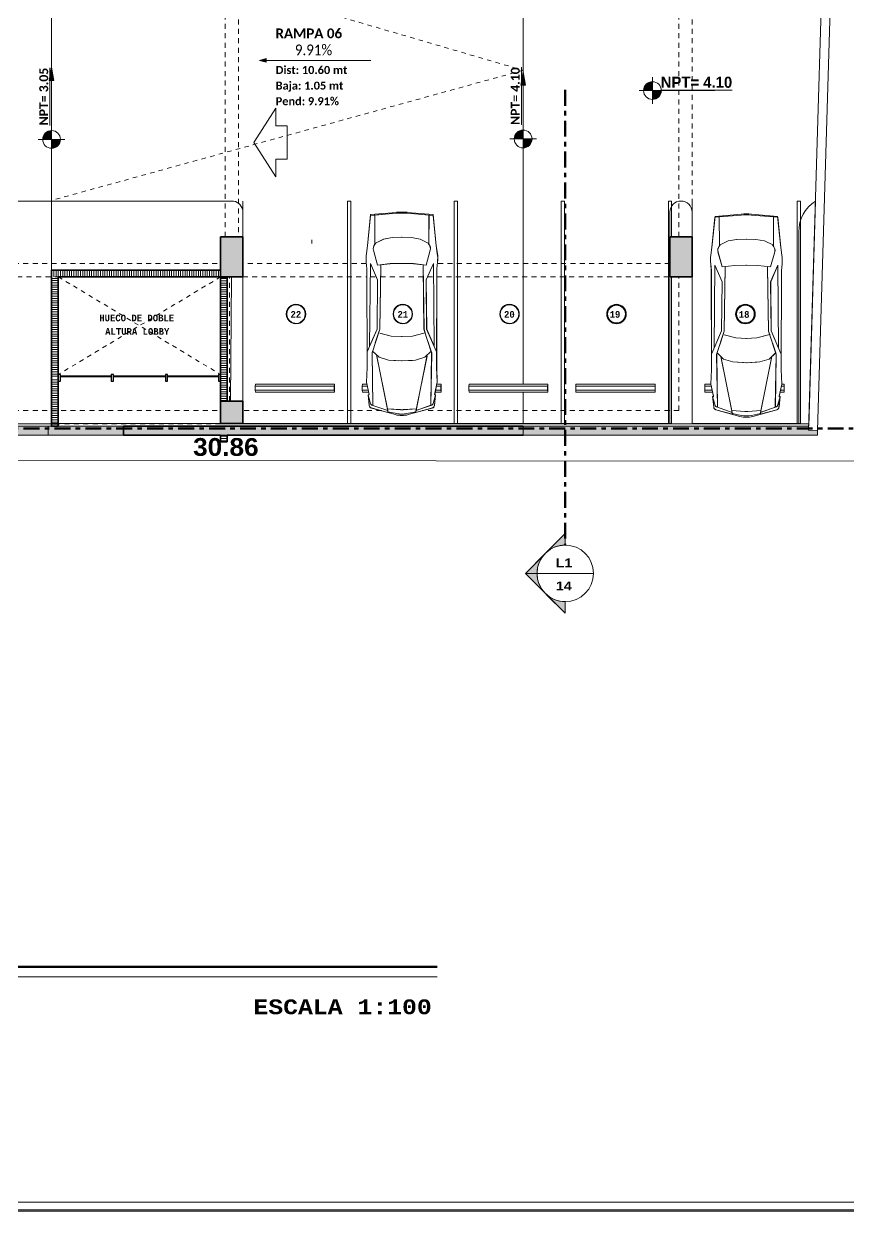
# Model space of a CAD drawing. Header units: metres. Extents: x -144 to 1000, y -717 to 29.
# Drawn here: x 270.64 to 289.18, y -589.13 to -562.42 of the extents above; entities that cross this region are included whole.
import ezdxf

# ---------------------------------------------------------------- set-up
doc = ezdxf.new("R2010")
doc.units = ezdxf.units.M
for name, pattern in [('Basculante', [0.11625, 0.075, -0.04125]), ('basculante modificado', [0.18, 0.1125, -0.0675]), ('Dash Dot 3_16_', [0.595313, 0.357187, -0.119063, 0, -0.119063]), ('Trazo_2_', [0.47625, 0.238125, -0.238125])]:
    doc.linetypes.add(name, pattern=pattern)
doc.layers.get('0').update_dxf_attribs({"color": 1})
for name, color, linetype, lineweight in [('A-ANNO-DIMS', 1, 'Continuous', 9), ('A-DETL', 1, 'Continuous', 9), ('A-DETL-GENF', 1, 'Continuous', 9), ('A-DETL-GENF-HDLN', 1, 'Trazo_2_', 9), ('A-DETL-THIN', 1, 'Continuous', 9), ('A-FLOR', 2, 'Continuous', 9), ('A-GLAZ-CURT', 1, 'Continuous', 9), ('A-GLAZ-CWMG', 1, 'Continuous', 9), ('A-WALL', 4, 'Continuous', 9), ('C-PRKG', 2, 'Continuous', 9), ('G-ANNO-DIMS', 1, 'Continuous', 9), ('G-ANNO-SYMB', 1, 'Continuous', 9), ('G-ANNO-TEXT', 2, 'Continuous', 9), ('G-ANNO-TTLB', 3, 'Continuous', 18), ('G-IMPT', 1, 'Continuous', 9), ('S-COLS', 7, 'Continuous', 9)]:
    doc.layers.add(name, color=color, linetype=linetype, lineweight=lineweight)
doc.layers.add('A-WALL-PATT', color=7, linetype='Continuous', lineweight=35, true_color=0x9c9c9c)
doc.styles.add('Arial Black', font='', dxfattribs={"height": 0.15})
doc.styles.add('Britannic Bold_B', font='', dxfattribs={"width": 0.7})
doc.styles.add('Britannic Bold_B_2', font='', dxfattribs={"width": 1.1, "height": 0.009})
doc.styles.add('Calibri', font='calibri.ttf', dxfattribs={"width": 0.9, "height": 0.24})
doc.styles.add('Calibri_B', font='calibrib.ttf', dxfattribs={"height": 0.165})
doc.styles.add('Calibri_B_1', font='calibrib.ttf', dxfattribs={"height": 0.135})
doc.styles.add('Calibri_B_2', font='calibrib.ttf', dxfattribs={"height": 0.135})
doc.styles.add('Courier New_B', font='courbd.ttf', dxfattribs={"height": 0.1125})
doc.styles.add('Courier New_B_8', font='courbd.ttf', dxfattribs={"height": 0.0035})
doc.styles.get('Arial Black').set_extended_font_data('Arial Black')
doc.styles.get('Britannic Bold_B').set_extended_font_data('Britannic Bold', bold=True)
doc.styles.get('Britannic Bold_B_2').set_extended_font_data('Britannic Bold', bold=True)

# ---------------------------------------------------------------- blocks, each defined once
blk = doc.blocks.new('tarjeta de nathalie 00')
at = {"layer": 'G-IMPT', "lineweight": 9}
h = blk.add_hatch(color=3, dxfattribs=at)
h.paths.add_polyline_path([(-145.23888, -717.38489), (-145.21019, -717.38489), (-145.21019, -716.89355), (-145.21019, -716.79934), (-145.23888, -716.79934), (-145.23888, -716.89379)])
h.paths.add_polyline_path([(-145.20996, -716.7991), (-145.20996, -717.3851), (-145.2392, -717.3851), (-145.2392, -716.7991)])
h.paths.add_polyline_path([(-145.23902, -717.3868), (-145.20826, -717.3868), (-145.20826, -716.7974), (-145.2392, -716.7974), (-146.09866, -716.7974), (-146.09866, -717.3868)])
h.paths.add_polyline_path([(-145.20795, -716.79707), (-145.20795, -717.3871), (-146.09898, -717.3871), (-146.09898, -716.79707)])
at = {"layer": 'G-ANNO-TTLB', "color": 3}
for p, q in [((-145.20996, -717.3851), (-146.09696, -717.3851)), ((-146.09898, -717.3871), (-145.20795, -717.3871)), ((-146.09898, -717.38713), (-145.20795, -717.38713))]:
    blk.add_line(p, q, dxfattribs=at)
at = {"layer": 'G-ANNO-TTLB'}
blk.add_line((-145.23902, -717.3868), (-146.09866, -717.3868), dxfattribs=at)
blk = doc.blocks.new('CARRO TIPO - Mid Size-2_dwg-602319-Nivel 2')
at = {"layer": 'G-IMPT', "color": 8, "lineweight": 9, "true_color": 0x808080}
for p, q in [((0.138, 0.631), (-0.026, 0.034)), ((0.075, 0.225), (0.213, 0.621)), ((0.247, 0.653), (0.414, 0.699)), ((1.408, 0.443), (1.561, 0.602)), ((5.004, 0.004), (4.948, 0.653)), ((0.021, 0.217), (1.434, 0.501)), ((4.083, 0.58), (4.083, 0.58)), ((4.209, 0.56), (4.26, 0.526)), ((0.047, 0.221), (0, 0)), ((0.098, -0.09), (0.119, 0.235)), ((4.396, 0.111), (4.405, -0.12)), ((0.138, -0.886), (-0.026, -0.289)), ((0.047, -0.477), (0, -0.255)), ((0.098, -0.165), (0.119, -0.491)), ((5.004, -0.259), (4.948, -0.908)), ((0.021, -0.472), (1.434, -0.757)), ((0.075, -0.48), (0.213, -0.876)), ((4.209, -0.816), (4.26, -0.782)), ((0.247, -0.908), (0.414, -0.955))]:
    blk.add_line(p, q, dxfattribs=at)
at = {"layer": 'G-IMPT', "color": 8, "lineweight": 9, "true_color": 0x808080, "flags": 128}
for points in [[(0.475, 0.685), (0.468, 0.713), (0.204, 0.687)], [(0.21, 0.596), (1.522, 0.616), (2.107, 0.423), (3.683, 0.401)], [(1.149, 0.74), (0.783, 0.756), (0.476, 0.692)], [(3.781, 0.763), (3.617, 0.747), (1.149, 0.74)], [(1.545, 0.737), (2.111, 0.49), (3.338, 0.478), (3.752, 0.659), (1.682, 0.677)], [(5.028, 0.004), (4.972, 0.654), (4.195, 0.731), (3.999, 0.759)], [(1.315, -0.144), (1.334, 0.209), (1.408, 0.443)], [(1.923, -0.141), (1.934, 0.138), (2.01, 0.425)], [(3.749, -0.137), (3.746, 0.162), (3.711, 0.477), (4.08, 0.579)], [(4.953, 0.549), (4.25, 0.546), (4.359, 0.326), (4.396, 0.111)], [(1.315, -0.111), (1.334, -0.465), (1.408, -0.698), (1.561, -0.857)], [(1.923, -0.115), (1.934, -0.393), (2.01, -0.68)], [(3.749, -0.118), (3.746, -0.417), (3.711, -0.732), (4.083, -0.836)], [(5.028, -0.259), (4.972, -0.909), (4.195, -0.987), (3.999, -1.014)], [(4.953, -0.804), (4.25, -0.802), (4.359, -0.582), (4.396, -0.366), (4.405, -0.135)], [(0.21, -0.851), (1.522, -0.872), (2.107, -0.679), (3.683, -0.657)], [(1.545, -0.992), (2.111, -0.746), (3.338, -0.734), (3.752, -0.915), (1.682, -0.932)], [(0.475, -0.941), (0.468, -0.969), (0.204, -0.942)], [(3.781, -1.019), (3.617, -1.003), (1.149, -0.996), (0.783, -1.011), (0.476, -0.947)]]:
    blk.add_lwpolyline(points, dxfattribs=at)
at = {"layer": 'G-IMPT', "color": 8, "lineweight": 9, "true_color": 0x808080}
for centre, radius, start, end in [((0.211, 0.611), 0.0762, 95.8102, 164.6615), ((0.261, 0.604), 0.0508, 105.4862, 160.7894), ((3.87, -0.147), 0.914, 81.9284, 95.6257), ((4.124, 0.434), 0.152, 56.264, 106.8198), ((0.562, -0.128), 0.61, 164.6615, 195.3385), ((0.596, -0.128), 0.61, 167.9052, 192.0948), ((3.486, -0.128), 1.524, 355.0592, 4.9408), ((3.51, -0.128), 1.524, 355.0592, 4.9408), ((0.707, -0.128), 0.61, 176.4735, 183.5265), ((0.211, -0.866), 0.0762, 195.3385, 264.1898), ((0.261, -0.859), 0.0508, 199.2106, 254.5138), ((4.124, -0.689), 0.152, 254.4694, 303.7359), ((3.87, -0.109), 0.914, 264.3743, 278.0716)]:
    blk.add_arc(centre, radius, start, end, dxfattribs=at)
blk = doc.blocks.new('E')
at = {"layer": 'A-WALL', "true_color": 0x808080}
for points in [[(273.263, -508.72), (273.263, -508.52), (261.783, -508.52), (261.725, -508.72), (273.04, -508.72)], [(274.955, -508.72), (274.955, -508.52), (273.263, -508.52), (273.263, -508.72), (273.488, -508.72)], [(290.56, -508.72), (290.559, -508.52), (290.556, -508.612), (290.356, -508.606), (290.359, -508.52), (283.938, -508.52), (283.938, -508.72), (290.356, -508.72)]]:
    blk.add_hatch(color=8, dxfattribs=at).paths.add_polyline_path(points)
at = {"layer": 'A-WALL-PATT', "true_color": 0x747474}
blk.add_hatch(color=8, dxfattribs=at).paths.add_polyline_path([(274.955, -508.72), (283.938, -508.72), (283.938, -508.52), (274.955, -508.52)])
at = {"layer": 'G-ANNO-DIMS'}
blk.add_hatch(color=256, dxfattribs=at).paths.add_polyline_path([(278.013, -500.294), (278.163, -500.334), (278.163, -500.253)])
at = {"layer": 'G-ANNO-DIMS', "true_color": 0x0000ff}
for points in [[(273.337, -500.445), (273.285, -500.745), (273.39, -500.745)], [(283.938, -500.548), (283.885, -500.848), (283.991, -500.848)]]:
    blk.add_hatch(color=5, dxfattribs=at).paths.add_polyline_path(points)
at = {"layer": 'G-ANNO-DIMS'}
h = blk.add_hatch(color=256, dxfattribs=at)
edge = h.paths.add_edge_path()
edge.add_line((286.846, -500.973), (286.646, -500.973))
edge.add_arc((286.846, -500.973), 0.2, 90, 180, ccw=False)
edge.add_line((286.846, -500.773), (286.846, -500.973))
h = blk.add_hatch(color=256, dxfattribs=at)
edge = h.paths.add_edge_path()
edge.add_line((286.846, -500.973), (287.046, -500.973))
edge.add_arc((286.846, -500.973), 0.2, 270, 360, ccw=False)
edge.add_line((286.846, -501.173), (286.846, -500.973))
at = {"layer": 'G-ANNO-DIMS', "extrusion": (0, 0, -1)}
h = blk.add_hatch(color=256, dxfattribs=at)
edge = h.paths.add_edge_path()
edge.add_line((-273.337, -502.07), (-273.337, -501.87))
edge.add_arc((-273.337, -502.07), 0.2, 360, 450, ccw=False)
edge.add_line((-273.137, -502.07), (-273.337, -502.07))
h = blk.add_hatch(color=256, dxfattribs=at)
edge = h.paths.add_edge_path()
edge.add_line((-283.938, -502.06), (-283.938, -501.86))
edge.add_arc((-283.938, -502.06), 0.2, 360, 450, ccw=False)
edge.add_line((-283.738, -502.06), (-283.938, -502.06))
h = blk.add_hatch(color=256, dxfattribs=at)
edge = h.paths.add_edge_path()
edge.add_line((-273.337, -502.07), (-273.337, -502.27))
edge.add_arc((-273.337, -502.07), 0.2, 180, 270, ccw=False)
edge.add_line((-273.537, -502.07), (-273.337, -502.07))
h = blk.add_hatch(color=256, dxfattribs=at)
edge = h.paths.add_edge_path()
edge.add_line((-283.938, -502.06), (-283.938, -502.26))
edge.add_arc((-283.938, -502.06), 0.2, 180, 270, ccw=False)
edge.add_line((-284.138, -502.06), (-283.938, -502.06))
at = {"layer": 'G-ANNO-SYMB'}
h = blk.add_hatch(color=256, dxfattribs=at)
edge = h.paths.add_edge_path()
edge.add_line((284.46, -511.356), (284.886, -510.929))
edge.add_line((284.886, -510.929), (284.886, -511.192))
edge.add_arc((284.886, -511.827), 0.636, 90, 132.0784)
h = blk.add_hatch(color=256, dxfattribs=at)
edge = h.paths.add_edge_path()
edge.add_arc((284.886, -511.827), 0.635, 135, 180)
edge.add_line((284.251, -511.827), (283.988, -511.827))
edge.add_line((283.988, -511.827), (284.437, -511.378))
h = blk.add_hatch(color=256, dxfattribs=at)
edge = h.paths.add_edge_path()
edge.add_line((284.437, -512.276), (283.988, -511.827))
edge.add_line((283.988, -511.827), (284.251, -511.827))
edge.add_arc((284.886, -511.827), 0.635, 180, 225)
h = blk.add_hatch(color=256, dxfattribs=at)
edge = h.paths.add_edge_path()
edge.add_arc((284.886, -511.827), 0.636, 227.9216, 270)
edge.add_line((284.886, -512.463), (284.886, -512.725))
edge.add_line((284.886, -512.725), (284.46, -512.299))
at = {"layer": 'S-COLS', "true_color": 0x5b5f5f}
h = blk.add_hatch(color=251, dxfattribs=at)
h.paths.add_polyline_path([(287.238, -505.159), (287.738, -505.159), (287.738, -504.259), (287.238, -504.259), (287.238, -504.897)])
h.paths.add_polyline_path([(273.338, -497.459), (273.541, -497.458), (273.541, -494.309), (273.338, -494.309), (273.338, -497.459)])
h.paths.add_polyline_path([(269.438, -497.459), (269.938, -497.458), (269.938, -496.759), (269.438, -496.759), (269.438, -497.458)])
h.paths.add_polyline_path([(287.338, -497.459), (287.738, -497.458), (287.738, -496.759), (287.338, -496.759), (287.338, -497.458)])
h.paths.add_polyline_path([(269.938, -495.009), (269.938, -494.308), (269.438, -494.308), (269.438, -495.009)])
h.paths.add_polyline_path([(287.738, -495.009), (287.738, -494.308), (287.338, -494.308), (287.338, -495.009), (287.668, -495.009)])
h.paths.add_polyline_path([(287.668, -486.309), (287.738, -486.309), (287.738, -485.409), (287.238, -485.409), (287.238, -486.309), (287.402, -486.309)])
h.paths.add_polyline_path([(277.252, -486.309), (277.638, -486.309), (277.638, -485.409), (277.138, -485.409), (277.138, -486.309)])
h.paths.add_polyline_path([(269.638, -485.709), (270.538, -485.709), (270.538, -485.209), (269.638, -485.209)])
h = blk.add_hatch(color=251, dxfattribs=at)
h.paths.add_polyline_path([(269.938, -505.159), (269.938, -504.259), (269.438, -504.259), (269.438, -505.159)])
h.paths.add_polyline_path([(277.638, -505.159), (277.638, -504.259), (277.138, -504.259), (277.138, -505.159), (277.386, -505.159)])
h.paths.add_polyline_path([(277.138, -497.459), (277.638, -497.458), (277.638, -496.559), (277.138, -496.559), (277.138, -497.458)])
h.paths.add_polyline_path([(283.438, -497.459), (283.938, -497.458), (283.938, -494.309), (283.438, -494.309), (283.438, -497.458)])
h.paths.add_polyline_path([(275.338, -497.459), (275.337, -496.959), (273.638, -496.959), (273.638, -494.809), (275.338, -494.809), (275.337, -494.309), (273.541, -494.309), (273.541, -497.459), (275.146, -497.459)])
h.paths.add_polyline_path([(277.252, -495.209), (277.638, -495.209), (277.638, -494.309), (277.138, -494.309), (277.138, -495.209)])
h = blk.add_hatch(color=251, dxfattribs=at)
h.paths.add_polyline_path([(277.352, -508.458), (277.638, -508.458), (277.638, -507.959), (277.138, -507.959), (277.138, -508.458), (277.352, -508.458)])
h.paths.add_polyline_path([(269.938, -508.458), (269.938, -507.959), (269.438, -507.959), (269.438, -508.458), (269.475, -508.458)])
at = {"layer": 'A-ANNO-DIMS', "color": 5, "true_color": 0x0000ff}
blk.add_line((292.533, -509.307), (261.671, -509.283), dxfattribs=at)
at = {"layer": 'A-DETL', "color": 9, "linetype": 'Basculante', "true_color": 0xc0c0c0}
for p, q in [((273.337, -497.414), (283.938, -500.516)), ((283.938, -500.516), (273.337, -503.442)), ((273.488, -505.159), (277.138, -507.358)), ((277.138, -505.159), (273.488, -507.358))]:
    blk.add_line(p, q, dxfattribs=at)
at = {"layer": 'A-DETL', "color": 7, "linetype": 'basculante modificado'}
for p, q in [((277.238, -504.259), (277.238, -497.459)), ((277.538, -497.459), (277.538, -504.259)), ((287.438, -504.259), (287.438, -497.459)), ((287.738, -497.459), (287.738, -504.259)), ((269.938, -504.859), (277.138, -504.859)), ((280.412, -504.859), (277.638, -504.859)), ((287.238, -504.859), (282.013, -504.859)), ((277.138, -505.159), (269.938, -505.159)), ((277.337, -507.959), (277.337, -505.159)), ((277.637, -505.159), (280.425, -505.159)), ((277.637, -505.159), (277.637, -507.959)), ((280.501, -505.159), (280.635, -505.159)), ((280.732, -505.159), (281.693, -505.159)), ((281.791, -505.159), (281.925, -505.159)), ((282.001, -505.159), (287.238, -505.159)), ((287.438, -508.169), (287.438, -505.159)), ((287.738, -505.159), (287.738, -508.469)), ((269.938, -508.169), (277.138, -508.169)), ((280.752, -508.169), (277.638, -508.169)), ((287.438, -508.169), (281.674, -508.169)), ((277.138, -508.469), (269.938, -508.469)), ((277.637, -508.469), (287.738, -508.469))]:
    blk.add_line(p, q, dxfattribs=at)
at = {"layer": 'A-DETL', "color": 253, "true_color": 0xb6b6b6}
blk.add_line((279.188, -504.331), (279.188, -504.411), dxfattribs=at)
at = {"layer": 'A-DETL', "color": 7, "linetype": 'Dash Dot 3_16_', "lineweight": 70}
blk.add_line((292.533, -508.567), (261.671, -508.567), dxfattribs=at)
at = {"layer": 'A-DETL-GENF'}
for p, q in [((278.381, -501.364), (277.881, -502.139)), ((278.381, -501.764), (278.381, -501.364)), ((278.631, -501.764), (278.381, -501.764)), ((278.631, -502.139), (278.631, -501.764)), ((278.381, -502.914), (277.881, -502.139)), ((278.631, -502.139), (278.631, -502.514)), ((278.631, -502.514), (278.381, -502.514)), ((278.381, -502.514), (278.381, -502.914))]:
    blk.add_line(p, q, dxfattribs=at)
at = {"layer": 'A-DETL-GENF', "color": 8, "true_color": 0x808080}
for p, q in [((280.506, -503.782), (280.439, -504.46)), ((280.603, -503.774), (280.506, -503.782)), ((281.094, -503.731), (280.603, -503.773)), ((280.603, -503.773), (280.605, -504.41)), ((281.823, -503.774), (281.33, -503.731)), ((281.821, -504.411), (281.823, -503.774)), ((281.919, -503.782), (281.823, -503.774)), ((281.987, -504.46), (281.919, -503.782)), ((288.251, -503.822), (288.184, -504.5)), ((288.348, -503.814), (288.251, -503.822)), ((288.838, -503.771), (288.348, -503.813)), ((288.348, -503.813), (288.35, -504.45)), ((289.568, -503.814), (289.075, -503.771)), ((289.565, -504.451), (289.568, -503.814)), ((289.664, -503.822), (289.568, -503.814)), ((289.732, -504.5), (289.664, -503.822)), ((280.605, -504.41), (280.803, -504.312)), ((280.803, -504.312), (280.992, -504.279)), ((280.992, -504.279), (281.212, -504.27)), ((281.212, -504.27), (281.426, -504.278)), ((281.426, -504.278), (281.62, -504.312)), ((281.62, -504.312), (281.821, -504.411)), ((288.35, -504.45), (288.548, -504.352)), ((288.548, -504.352), (288.737, -504.319)), ((288.737, -504.319), (288.956, -504.31)), ((288.956, -504.31), (289.171, -504.318)), ((289.171, -504.318), (289.365, -504.352)), ((289.365, -504.352), (289.565, -504.451)), ((280.439, -504.46), (280.414, -504.636)), ((280.575, -504.56), (280.668, -504.895)), ((280.623, -504.401), (280.592, -504.447)), ((280.605, -504.428), (280.605, -504.41)), ((281.758, -504.895), (281.851, -504.56)), ((281.82, -504.431), (281.8, -504.401)), ((281.821, -504.411), (281.82, -504.431)), ((282.012, -504.636), (281.987, -504.46)), ((288.184, -504.5), (288.159, -504.676)), ((288.319, -504.6), (288.412, -504.935)), ((288.368, -504.441), (288.337, -504.487)), ((288.35, -504.468), (288.35, -504.45)), ((289.503, -504.935), (289.596, -504.6)), ((289.565, -504.471), (289.545, -504.441)), ((289.565, -504.451), (289.565, -504.471)), ((289.757, -504.676), (289.732, -504.5)), ((280.41, -504.832), (280.424, -504.98)), ((280.488, -506.721), (280.504, -504.858)), ((280.504, -504.858), (280.666, -505.231)), ((280.668, -504.895), (280.951, -504.864)), ((280.736, -504.888), (280.668, -504.895)), ((280.716, -506.339), (280.736, -504.888)), ((280.951, -504.864), (281.212, -504.861)), ((281.212, -504.861), (281.472, -504.864)), ((281.472, -504.864), (281.758, -504.895)), ((281.689, -504.888), (281.71, -506.339)), ((281.759, -505.231), (281.922, -504.858)), ((281.922, -504.858), (281.938, -506.721)), ((282.001, -504.98), (282.016, -504.832)), ((288.155, -504.872), (288.169, -505.02)), ((288.233, -506.761), (288.249, -504.898)), ((288.249, -504.898), (288.411, -505.271)), ((288.412, -504.935), (288.696, -504.904)), ((288.696, -504.904), (288.957, -504.901)), ((288.957, -504.901), (289.217, -504.904)), ((289.217, -504.904), (289.503, -504.935)), ((289.504, -505.271), (289.667, -504.898)), ((289.667, -504.898), (289.683, -506.761)), ((289.746, -505.02), (289.761, -504.872)), ((280.424, -504.98), (280.43, -507.201)), ((281.995, -507.201), (282.001, -504.98)), ((288.169, -505.02), (288.175, -507.241)), ((288.481, -504.928), (288.412, -504.935)), ((288.461, -506.379), (288.481, -504.928)), ((289.434, -504.928), (289.455, -506.379)), ((289.74, -507.241), (289.746, -505.02)), ((280.666, -505.231), (280.656, -506.336)), ((281.77, -506.336), (281.759, -505.231)), ((288.411, -505.271), (288.4, -506.376)), ((289.515, -506.376), (289.504, -505.271)), ((280.656, -506.336), (280.488, -506.721)), ((280.689, -506.419), (280.716, -506.339)), ((281.71, -506.339), (281.736, -506.419)), ((281.938, -506.721), (281.77, -506.336)), ((288.4, -506.376), (288.233, -506.761)), ((288.434, -506.459), (288.461, -506.379)), ((289.455, -506.379), (289.481, -506.459)), ((289.683, -506.761), (289.515, -506.376)), ((280.542, -506.866), (280.555, -506.828)), ((280.561, -508.052), (280.542, -506.866)), ((280.556, -506.829), (280.545, -506.864)), ((280.545, -506.864), (280.563, -508.052)), ((280.894, -508.167), (280.641, -506.911)), ((281.784, -506.912), (281.531, -508.167)), ((281.862, -508.049), (281.881, -506.864)), ((281.883, -506.866), (281.865, -508.048)), ((281.881, -506.864), (281.87, -506.83)), ((281.871, -506.829), (281.883, -506.866)), ((288.287, -506.906), (288.3, -506.868)), ((288.306, -508.092), (288.287, -506.906)), ((288.301, -506.869), (288.29, -506.904)), ((288.29, -506.904), (288.308, -508.092)), ((288.639, -508.207), (288.386, -506.951)), ((289.529, -506.952), (289.276, -508.207)), ((289.607, -508.089), (289.626, -506.904)), ((289.628, -506.906), (289.61, -508.088)), ((289.626, -506.904), (289.614, -506.87)), ((289.616, -506.869), (289.628, -506.906)), ((280.43, -507.201), (280.417, -507.531)), ((282.009, -507.531), (281.995, -507.201)), ((288.175, -507.241), (288.161, -507.571)), ((289.754, -507.571), (289.74, -507.241)), ((280.417, -507.531), (280.475, -507.809)), ((281.951, -507.809), (282.009, -507.531)), ((288.161, -507.571), (288.219, -507.849)), ((289.696, -507.849), (289.754, -507.571)), ((280.475, -507.809), (280.454, -507.814)), ((280.454, -507.814), (280.478, -508.048)), ((280.454, -507.814), (280.509, -508.013)), ((281.971, -507.814), (281.917, -508.009)), ((281.948, -508.048), (281.971, -507.814)), ((281.971, -507.814), (281.951, -507.809)), ((280.528, -508.107), (280.9, -508.21)), ((280.538, -508.044), (280.561, -508.052)), ((280.564, -508.049), (280.561, -508.048)), ((280.563, -508.052), (280.894, -508.167)), ((281.525, -508.21), (281.898, -508.107)), ((281.888, -508.04), (281.534, -508.164)), ((288.219, -507.849), (288.199, -507.854)), ((288.199, -507.854), (288.223, -508.088)), ((288.199, -507.854), (288.254, -508.053)), ((288.283, -508.084), (288.306, -508.092)), ((288.308, -508.089), (288.306, -508.088)), ((288.308, -508.092), (288.639, -508.207)), ((289.633, -508.08), (289.279, -508.204)), ((289.716, -507.854), (289.662, -508.049)), ((289.692, -508.088), (289.716, -507.854)), ((289.716, -507.854), (289.696, -507.849)), ((280.886, -508.128), (281.18, -508.146)), ((281.178, -508.146), (280.886, -508.128)), ((280.9, -508.21), (280.892, -508.166)), ((280.892, -508.166), (280.897, -508.192)), ((280.897, -508.192), (281.097, -508.235)), ((281.539, -508.128), (281.245, -508.146)), ((281.327, -508.235), (281.528, -508.192)), ((281.534, -508.164), (281.525, -508.21)), ((281.528, -508.192), (281.533, -508.166)), ((281.531, -508.167), (281.534, -508.166)), ((288.273, -508.147), (288.645, -508.25)), ((288.631, -508.168), (288.924, -508.186)), ((288.923, -508.186), (288.631, -508.168)), ((288.645, -508.25), (288.636, -508.206)), ((288.637, -508.206), (288.642, -508.232)), ((288.642, -508.232), (288.842, -508.275)), ((289.284, -508.168), (288.99, -508.186)), ((289.071, -508.275), (289.273, -508.232)), ((289.27, -508.25), (289.642, -508.147)), ((289.279, -508.204), (289.27, -508.25)), ((289.273, -508.232), (289.278, -508.206)), ((289.276, -508.207), (289.279, -508.206))]:
    blk.add_line(p, q, dxfattribs=at)
for centre, radius, start, end in [((281.212, -505.097), 1.372, 85.0592, 94.9409), ((288.957, -505.137), 1.372, 85.0592, 94.9409), ((281.229, -504.752), 0.823, 171.9284, 185.6257), ((280.707, -504.523), 0.137, 146.2641, 195.5306), ((280.707, -504.523), 0.137, 177.6851, 182.0581), ((280.707, -504.523), 0.137, 163.4098, 168.5348), ((280.707, -504.523), 0.137, 149.6462, 154.919), ((281.719, -504.523), 0.137, 344.4694, 42.3955), ((281.197, -504.752), 0.823, 354.3743, 8.0716), ((288.452, -504.563), 0.137, 146.2641, 195.5306), ((288.452, -504.563), 0.137, 177.6851, 182.0581), ((288.452, -504.563), 0.137, 163.4098, 168.5348), ((288.452, -504.563), 0.137, 149.6462, 154.919), ((289.464, -504.563), 0.137, 344.4694, 42.3955), ((288.974, -504.792), 0.823, 171.9284, 185.6257), ((288.942, -504.792), 0.823, 354.3743, 8.0716), ((280.546, -508.041), 0.0686, 185.8102, 254.6615), ((280.553, -508.001), 0.0457, 195.4862, 250.7894), ((281.873, -507.997), 0.0457, 289.2106, 344.5138), ((281.879, -508.041), 0.0686, 285.3385, 354.1898), ((288.291, -508.081), 0.0686, 185.8102, 254.6615), ((288.298, -508.041), 0.0457, 195.4862, 250.7894), ((289.618, -508.037), 0.0457, 289.2106, 344.5138), ((289.624, -508.081), 0.0686, 285.3385, 354.1898), ((281.212, -507.698), 0.549, 257.9052, 282.0948), ((281.212, -507.599), 0.549, 266.4735, 273.5265), ((288.957, -507.738), 0.549, 257.9052, 282.0948), ((288.957, -507.639), 0.549, 266.4735, 273.5265)]:
    blk.add_arc(centre, radius, start, end, dxfattribs=at)
at = {"layer": 'A-DETL-GENF-HDLN', "color": 8, "true_color": 0x808080}
for p, q in [((280.689, -506.419), (280.555, -506.828)), ((280.973, -506.494), (280.689, -506.419)), ((281.212, -506.504), (280.973, -506.494)), ((281.451, -506.494), (281.212, -506.504)), ((281.736, -506.419), (281.451, -506.494)), ((281.871, -506.829), (281.736, -506.419)), ((288.434, -506.459), (288.3, -506.868)), ((288.718, -506.534), (288.434, -506.459)), ((289.481, -506.459), (289.196, -506.534)), ((289.616, -506.869), (289.481, -506.459)), ((288.957, -506.544), (288.718, -506.534)), ((289.196, -506.534), (288.957, -506.544)), ((280.555, -506.828), (280.7, -506.968)), ((280.7, -506.968), (280.91, -507.034)), ((280.91, -507.034), (281.213, -507.051)), ((281.213, -507.051), (281.516, -507.034)), ((281.516, -507.034), (281.727, -506.968)), ((281.727, -506.968), (281.871, -506.829)), ((288.3, -506.868), (288.444, -507.008)), ((288.444, -507.008), (288.655, -507.074)), ((289.261, -507.074), (289.472, -507.008)), ((289.472, -507.008), (289.616, -506.869)), ((288.655, -507.074), (288.958, -507.091)), ((288.958, -507.091), (289.261, -507.074))]:
    blk.add_line(p, q, dxfattribs=at)
at = {"layer": 'A-DETL-THIN'}
for p, q in [((277.426, -503.458), (272.375, -503.458)), ((290.359, -508.52), (290.509, -503.456)), ((277.638, -504.259), (277.638, -503.705)), ((287.236, -503.705), (287.236, -504.259)), ((287.736, -504.259), (287.736, -503.705)), ((277.138, -505.009), (277.138, -504.259)), ((277.138, -504.259), (277.638, -504.259)), ((287.236, -504.259), (287.736, -504.259)), ((290.136, -504.145), (290.136, -508.469)), ((273.337, -508.458), (273.337, -505.009)), ((273.337, -505.009), (277.138, -505.009)), ((277.288, -505.159), (277.288, -507.959)), ((277.638, -505.159), (277.288, -505.159)), ((277.638, -507.959), (277.638, -505.159)), ((287.238, -505.159), (287.238, -508.458)), ((287.738, -505.159), (287.238, -505.159)), ((287.738, -508.469), (287.738, -505.159)), ((277.288, -507.959), (277.638, -507.959)), ((261.783, -508.52), (290.359, -508.52)), ((287.238, -508.458), (273.337, -508.458)), ((290.136, -508.469), (287.738, -508.469))]:
    blk.add_line(p, q, dxfattribs=at)
for centre, radius, start, end in [((277.388, -503.705), 0.25, 0, 81.2083), ((287.486, -503.705), 0.25, 0, 180), ((290.958, -504.145), 0.822, 123.0791, 180)]:
    blk.add_arc(centre, radius, start, end, dxfattribs=at)
at = {"layer": 'A-FLOR'}
for p, q in [((273.337, -508.469), (273.337, -497.458)), ((283.938, -497.459), (283.938, -507.574)), ((277.384, -505.159), (277.357, -507.959)), ((283.938, -507.75), (283.938, -508.469)), ((261.797, -508.469), (273.337, -508.469)), ((277.352, -508.458), (277.352, -508.469)), ((290.36, -508.469), (277.352, -508.469))]:
    blk.add_line(p, q, dxfattribs=at)
at = {"layer": 'A-GLAZ-CURT', "lineweight": 15}
for p, q in [((274.679, -507.383), (273.538, -507.383)), ((273.538, -507.383), (273.538, -507.408)), ((273.538, -507.408), (274.679, -507.408)), ((274.679, -507.408), (274.679, -507.383)), ((275.896, -507.383), (274.729, -507.383)), ((274.729, -507.383), (274.729, -507.408)), ((274.729, -507.408), (275.896, -507.408)), ((275.896, -507.408), (275.896, -507.383)), ((277.088, -507.383), (275.946, -507.383)), ((275.946, -507.383), (275.946, -507.408)), ((275.946, -507.408), (277.088, -507.408)), ((277.088, -507.408), (277.088, -507.383))]:
    blk.add_line(p, q, dxfattribs=at)
at = {"layer": 'A-GLAZ-CWMG', "lineweight": 25}
for p, q in [((273.538, -507.358), (273.488, -507.358)), ((273.488, -507.358), (273.488, -507.508)), ((273.488, -507.508), (273.538, -507.508)), ((273.538, -507.508), (273.538, -507.358))]:
    blk.add_line(p, q, dxfattribs=at)
at = {"layer": 'A-GLAZ-CWMG', "lineweight": 25, "extrusion": (0, 0, -1)}
for p, q in [((274.729, -507.358), (274.679, -507.358)), ((274.679, -507.358), (274.679, -507.508)), ((274.679, -507.508), (274.729, -507.508)), ((274.729, -507.508), (274.729, -507.358)), ((275.946, -507.358), (275.896, -507.358)), ((275.896, -507.358), (275.896, -507.508)), ((275.896, -507.508), (275.946, -507.508)), ((275.946, -507.508), (275.946, -507.358)), ((277.138, -507.358), (277.088, -507.358)), ((277.088, -507.358), (277.088, -507.508)), ((277.088, -507.508), (277.138, -507.508)), ((277.138, -507.508), (277.138, -507.358))]:
    blk.add_line(p, q, dxfattribs=at)
at = {"layer": 'A-WALL'}
for p, q in [((291.079, -491.014), (290.556, -508.612)), ((290.356, -508.606), (290.878, -491.025)), ((261.783, -508.52), (273.338, -508.52)), ((273.263, -508.72), (273.263, -508.52)), ((273.488, -508.52), (274.955, -508.52)), ((283.938, -508.52), (290.359, -508.52)), ((283.938, -508.52), (283.938, -508.72)), ((290.356, -508.606), (290.556, -508.612)), ((290.56, -508.72), (290.56, -508.52)), ((274.955, -508.72), (261.725, -508.72)), ((277.288, -508.72), (277.138, -508.72)), ((290.56, -508.72), (283.938, -508.72))]:
    blk.add_line(p, q, dxfattribs=at)
at = {"layer": 'A-WALL', "lineweight": 35}
for p, q in [((273.338, -505.009), (277.138, -505.009)), ((273.338, -508.52), (273.338, -505.009)), ((277.138, -505.159), (273.488, -505.159)), ((273.488, -505.159), (273.488, -508.52)), ((277.138, -505.009), (277.138, -505.159)), ((277.288, -505.168), (277.138, -505.168)), ((277.138, -507.953), (277.138, -505.168)), ((277.288, -505.168), (277.288, -507.953)), ((277.138, -507.953), (277.288, -507.953)), ((273.338, -508.52), (273.488, -508.52)), ((274.955, -508.52), (283.938, -508.52)), ((274.955, -508.52), (274.955, -508.72)), ((274.955, -508.72), (277.138, -508.72)), ((277.138, -508.72), (277.138, -508.869)), ((277.138, -508.869), (277.288, -508.869)), ((277.288, -508.869), (277.288, -508.72)), ((277.288, -508.72), (283.938, -508.72))]:
    blk.add_line(p, q, dxfattribs=at)
at = {"layer": 'A-WALL-PATT', "color": 8, "lineweight": 5, "true_color": 0x727272}
for p, q in [((273.387, -505.159), (273.387, -505.009)), ((273.437, -505.159), (273.437, -505.009)), ((273.487, -505.159), (273.487, -505.009)), ((273.537, -505.159), (273.537, -505.009)), ((273.587, -505.159), (273.587, -505.009)), ((273.637, -505.159), (273.637, -505.009)), ((273.687, -505.159), (273.687, -505.009)), ((273.737, -505.159), (273.737, -505.009)), ((273.787, -505.159), (273.787, -505.009)), ((273.837, -505.159), (273.837, -505.009)), ((273.887, -505.159), (273.887, -505.009)), ((273.937, -505.159), (273.937, -505.009)), ((273.987, -505.159), (273.987, -505.009)), ((274.037, -505.159), (274.037, -505.009)), ((274.087, -505.159), (274.087, -505.009)), ((274.137, -505.159), (274.137, -505.009)), ((274.187, -505.159), (274.187, -505.009)), ((274.237, -505.159), (274.237, -505.009)), ((274.287, -505.159), (274.287, -505.009)), ((274.337, -505.159), (274.337, -505.009)), ((274.387, -505.159), (274.387, -505.009)), ((274.437, -505.159), (274.437, -505.009)), ((274.487, -505.159), (274.487, -505.009)), ((274.537, -505.159), (274.537, -505.009)), ((274.587, -505.159), (274.587, -505.009)), ((274.637, -505.159), (274.637, -505.009)), ((274.687, -505.159), (274.687, -505.009)), ((274.737, -505.159), (274.737, -505.009)), ((274.787, -505.159), (274.787, -505.009)), ((274.837, -505.159), (274.837, -505.009)), ((274.887, -505.159), (274.887, -505.009)), ((274.937, -505.159), (274.937, -505.009)), ((274.987, -505.159), (274.987, -505.009)), ((275.037, -505.159), (275.037, -505.009)), ((275.087, -505.159), (275.087, -505.009)), ((275.137, -505.159), (275.137, -505.009)), ((275.187, -505.159), (275.187, -505.009)), ((275.237, -505.159), (275.237, -505.009)), ((275.287, -505.159), (275.287, -505.009)), ((275.337, -505.159), (275.337, -505.009)), ((275.387, -505.159), (275.387, -505.009)), ((275.437, -505.159), (275.437, -505.009)), ((275.487, -505.159), (275.487, -505.009)), ((275.537, -505.159), (275.537, -505.009)), ((275.587, -505.159), (275.587, -505.009)), ((275.637, -505.159), (275.637, -505.009)), ((275.687, -505.159), (275.687, -505.009)), ((275.737, -505.159), (275.737, -505.009)), ((275.787, -505.159), (275.787, -505.009)), ((275.837, -505.159), (275.837, -505.009)), ((275.887, -505.159), (275.887, -505.009)), ((275.937, -505.159), (275.937, -505.009)), ((275.987, -505.159), (275.987, -505.009)), ((276.037, -505.159), (276.037, -505.009)), ((276.087, -505.159), (276.087, -505.009)), ((276.137, -505.159), (276.137, -505.009)), ((276.187, -505.159), (276.187, -505.009)), ((276.237, -505.159), (276.237, -505.009)), ((276.287, -505.159), (276.287, -505.009)), ((276.337, -505.159), (276.337, -505.009)), ((276.387, -505.159), (276.387, -505.009)), ((276.437, -505.159), (276.437, -505.009)), ((276.487, -505.159), (276.487, -505.009)), ((276.537, -505.159), (276.537, -505.009)), ((276.587, -505.159), (276.587, -505.009)), ((276.637, -505.159), (276.637, -505.009)), ((276.687, -505.159), (276.687, -505.009)), ((276.737, -505.159), (276.737, -505.009)), ((276.787, -505.159), (276.787, -505.009)), ((276.837, -505.159), (276.837, -505.009)), ((276.887, -505.159), (276.887, -505.009)), ((276.937, -505.159), (276.937, -505.009)), ((276.987, -505.159), (276.987, -505.009)), ((277.037, -505.159), (277.037, -505.009)), ((277.087, -505.159), (277.087, -505.009)), ((277.137, -505.159), (277.137, -505.009)), ((273.488, -505.196), (273.338, -505.196)), ((273.488, -505.246), (273.338, -505.246)), ((273.488, -505.296), (273.338, -505.296)), ((273.488, -505.346), (273.338, -505.346)), ((273.488, -505.396), (273.338, -505.396)), ((277.138, -505.2), (277.288, -505.2)), ((277.138, -505.25), (277.288, -505.25)), ((277.138, -505.3), (277.288, -505.3)), ((277.138, -505.35), (277.288, -505.35)), ((277.138, -505.4), (277.288, -505.4)), ((273.488, -505.446), (273.338, -505.446)), ((273.488, -505.496), (273.338, -505.496)), ((273.488, -505.546), (273.338, -505.546)), ((273.488, -505.596), (273.338, -505.596)), ((273.488, -505.646), (273.338, -505.646)), ((273.488, -505.696), (273.338, -505.696)), ((277.138, -505.45), (277.288, -505.45)), ((277.138, -505.5), (277.288, -505.5)), ((277.138, -505.55), (277.288, -505.55)), ((277.138, -505.6), (277.288, -505.6)), ((277.138, -505.65), (277.288, -505.65)), ((277.138, -505.7), (277.288, -505.7)), ((273.488, -505.746), (273.338, -505.746)), ((273.488, -505.796), (273.338, -505.796)), ((273.488, -505.846), (273.338, -505.846)), ((273.488, -505.896), (273.338, -505.896)), ((273.488, -505.946), (273.338, -505.946)), ((277.138, -505.75), (277.288, -505.75)), ((277.138, -505.8), (277.288, -505.8)), ((277.138, -505.85), (277.288, -505.85)), ((277.138, -505.9), (277.288, -505.9)), ((277.138, -505.95), (277.288, -505.95)), ((273.488, -505.996), (273.338, -505.996)), ((273.488, -506.046), (273.338, -506.046)), ((273.488, -506.096), (273.338, -506.096)), ((273.488, -506.146), (273.338, -506.146)), ((273.488, -506.196), (273.338, -506.196)), ((277.138, -506), (277.288, -506)), ((277.138, -506.05), (277.288, -506.05)), ((277.138, -506.1), (277.288, -506.1)), ((277.138, -506.15), (277.288, -506.15)), ((277.138, -506.2), (277.288, -506.2)), ((273.488, -506.246), (273.338, -506.246)), ((273.488, -506.296), (273.338, -506.296)), ((273.488, -506.346), (273.338, -506.346)), ((273.488, -506.396), (273.338, -506.396)), ((273.488, -506.446), (273.338, -506.446)), ((273.488, -506.496), (273.338, -506.496)), ((277.138, -506.25), (277.288, -506.25)), ((277.138, -506.3), (277.288, -506.3)), ((277.138, -506.35), (277.288, -506.35)), ((277.138, -506.4), (277.288, -506.4)), ((277.138, -506.45), (277.288, -506.45)), ((277.138, -506.5), (277.288, -506.5)), ((273.488, -506.546), (273.338, -506.546)), ((273.488, -506.596), (273.338, -506.596)), ((273.488, -506.646), (273.338, -506.646)), ((273.488, -506.696), (273.338, -506.696)), ((273.488, -506.746), (273.338, -506.746)), ((277.138, -506.55), (277.288, -506.55)), ((277.138, -506.6), (277.288, -506.6)), ((277.138, -506.65), (277.288, -506.65)), ((277.138, -506.7), (277.288, -506.7)), ((277.138, -506.75), (277.288, -506.75)), ((273.488, -506.796), (273.338, -506.796)), ((273.488, -506.846), (273.338, -506.846)), ((273.488, -506.896), (273.338, -506.896)), ((273.488, -506.946), (273.338, -506.946)), ((273.488, -506.996), (273.338, -506.996)), ((277.138, -506.8), (277.288, -506.8)), ((277.138, -506.85), (277.288, -506.85)), ((277.138, -506.9), (277.288, -506.9)), ((277.138, -506.95), (277.288, -506.95)), ((277.138, -507), (277.288, -507)), ((273.488, -507.046), (273.338, -507.046)), ((273.488, -507.096), (273.338, -507.096)), ((273.488, -507.146), (273.338, -507.146)), ((273.488, -507.196), (273.338, -507.196)), ((273.488, -507.246), (273.338, -507.246)), ((273.488, -507.296), (273.338, -507.296)), ((277.138, -507.05), (277.288, -507.05)), ((277.138, -507.1), (277.288, -507.1)), ((277.138, -507.15), (277.288, -507.15)), ((277.138, -507.2), (277.288, -507.2)), ((277.138, -507.25), (277.288, -507.25)), ((277.138, -507.3), (277.288, -507.3)), ((273.488, -507.346), (273.338, -507.346)), ((273.488, -507.396), (273.338, -507.396)), ((273.488, -507.476), (273.338, -507.476)), ((273.488, -507.526), (273.338, -507.526)), ((277.138, -507.35), (277.288, -507.35)), ((277.138, -507.4), (277.288, -507.4)), ((277.138, -507.443), (277.288, -507.443)), ((277.138, -507.493), (277.288, -507.493)), ((277.138, -507.543), (277.288, -507.543)), ((273.488, -507.576), (273.338, -507.576)), ((273.488, -507.626), (273.338, -507.626)), ((273.488, -507.676), (273.338, -507.676)), ((273.488, -507.726), (273.338, -507.726)), ((273.488, -507.776), (273.338, -507.776)), ((273.488, -507.826), (273.338, -507.826)), ((277.138, -507.593), (277.288, -507.593)), ((277.138, -507.643), (277.288, -507.643)), ((277.138, -507.693), (277.288, -507.693)), ((277.138, -507.743), (277.288, -507.743)), ((277.138, -507.793), (277.288, -507.793)), ((277.138, -507.843), (277.288, -507.843)), ((273.488, -507.876), (273.338, -507.876)), ((273.488, -507.926), (273.338, -507.926)), ((273.488, -507.976), (273.338, -507.976)), ((273.488, -508.026), (273.338, -508.026)), ((273.488, -508.076), (273.338, -508.076)), ((277.138, -507.893), (277.288, -507.893)), ((277.138, -507.943), (277.288, -507.943)), ((273.488, -508.126), (273.338, -508.126)), ((273.488, -508.176), (273.338, -508.176)), ((273.488, -508.226), (273.338, -508.226)), ((273.488, -508.276), (273.338, -508.276)), ((273.488, -508.326), (273.338, -508.326)), ((273.488, -508.376), (273.338, -508.376)), ((273.488, -508.426), (273.338, -508.426)), ((273.488, -508.476), (273.338, -508.476)), ((277.138, -508.744), (277.288, -508.744)), ((277.138, -508.794), (277.288, -508.794)), ((277.138, -508.844), (277.288, -508.844))]:
    blk.add_line(p, q, dxfattribs=at)
at = {"layer": 'C-PRKG'}
for p, q in [((277.638, -504.259), (277.638, -503.458)), ((279.991, -503.458), (280.065, -503.458)), ((279.991, -503.458), (279.991, -508.458)), ((280.065, -503.458), (280.065, -503.458)), ((280.065, -503.458), (280.065, -508.458)), ((280.065, -503.458), (280.065, -508.458)), ((282.391, -503.458), (282.465, -503.458)), ((282.391, -503.458), (282.391, -508.458)), ((282.465, -503.458), (282.465, -503.458)), ((282.465, -503.458), (282.465, -508.458)), ((282.465, -503.458), (282.465, -508.458)), ((284.791, -503.458), (284.865, -503.458)), ((284.791, -503.458), (284.791, -508.458)), ((284.865, -503.458), (284.865, -503.458)), ((284.865, -503.458), (284.865, -508.458)), ((284.865, -503.458), (284.865, -508.458)), ((287.203, -503.458), (287.277, -503.458)), ((287.203, -503.458), (287.203, -508.458)), ((287.277, -503.458), (287.277, -504.259)), ((287.736, -504.259), (287.736, -503.458)), ((290.101, -503.458), (290.175, -503.458)), ((290.101, -503.458), (290.101, -508.458)), ((290.175, -503.458), (290.175, -508.458)), ((277.638, -508.458), (277.638, -505.159)), ((287.277, -505.159), (287.277, -508.458)), ((287.736, -508.458), (287.736, -505.159)), ((278.832, -505.777), (278.832, -505.777)), ((281.232, -505.777), (281.232, -505.777)), ((283.632, -505.777), (283.632, -505.777)), ((278.832, -506.217), (278.832, -506.217)), ((281.232, -506.217), (281.232, -506.217)), ((283.632, -506.217), (283.632, -506.217)), ((277.918, -507.617), (277.924, -507.574)), ((277.924, -507.574), (279.695, -507.574)), ((279.695, -507.574), (279.689, -507.617)), ((279.697, -507.574), (279.695, -507.574)), ((279.697, -507.75), (279.697, -507.574)), ((280.318, -507.617), (280.324, -507.574)), ((280.324, -507.574), (280.426, -507.574)), ((280.553, -507.574), (280.556, -507.574)), ((281.87, -507.574), (281.872, -507.574)), ((282, -507.574), (282.095, -507.574)), ((282.095, -507.574), (282.089, -507.617)), ((282.097, -507.574), (282.095, -507.574)), ((282.097, -507.75), (282.097, -507.574)), ((282.718, -507.617), (282.724, -507.574)), ((282.724, -507.574), (284.495, -507.574)), ((284.495, -507.574), (284.489, -507.617)), ((284.497, -507.574), (284.495, -507.574)), ((284.497, -507.75), (284.497, -507.574)), ((285.127, -507.617), (285.127, -507.574)), ((285.127, -507.574), (286.907, -507.574)), ((286.907, -507.574), (286.907, -507.617)), ((288.025, -507.617), (288.025, -507.574)), ((288.025, -507.574), (288.162, -507.574)), ((288.298, -507.574), (288.3, -507.574)), ((289.615, -507.574), (289.618, -507.574)), ((289.753, -507.574), (289.805, -507.574)), ((289.805, -507.574), (289.805, -507.617)), ((277.918, -507.707), (277.918, -507.617)), ((277.918, -507.617), (279.689, -507.617)), ((277.924, -507.75), (277.918, -507.707)), ((277.918, -507.707), (279.689, -507.707)), ((279.695, -507.75), (277.924, -507.75)), ((279.689, -507.617), (279.689, -507.707)), ((279.689, -507.707), (279.695, -507.75)), ((279.695, -507.75), (279.697, -507.75)), ((280.318, -507.707), (280.318, -507.617)), ((280.318, -507.617), (280.435, -507.617)), ((280.324, -507.75), (280.318, -507.707)), ((280.318, -507.707), (280.453, -507.707)), ((280.462, -507.75), (280.324, -507.75)), ((280.554, -507.617), (280.557, -507.617)), ((280.555, -507.707), (280.558, -507.707)), ((280.559, -507.75), (280.556, -507.75)), ((281.869, -507.75), (281.867, -507.75)), ((281.868, -507.707), (281.87, -507.707)), ((281.869, -507.617), (281.872, -507.617)), ((282.095, -507.75), (281.963, -507.75)), ((281.972, -507.707), (282.089, -507.707)), ((281.991, -507.617), (282.089, -507.617)), ((282.089, -507.617), (282.089, -507.707)), ((282.089, -507.707), (282.095, -507.75)), ((282.095, -507.75), (282.097, -507.75)), ((282.718, -507.707), (282.718, -507.617)), ((282.718, -507.617), (284.489, -507.617)), ((282.724, -507.75), (282.718, -507.707)), ((282.718, -507.707), (284.489, -507.707)), ((284.495, -507.75), (282.724, -507.75)), ((284.489, -507.617), (284.489, -507.707)), ((284.489, -507.707), (284.495, -507.75)), ((284.495, -507.75), (284.497, -507.75)), ((285.127, -507.707), (285.127, -507.617)), ((285.127, -507.617), (286.907, -507.617)), ((285.127, -507.75), (285.127, -507.707)), ((285.127, -507.707), (286.907, -507.707)), ((286.907, -507.75), (285.127, -507.75)), ((286.907, -507.617), (286.907, -507.707)), ((286.907, -507.707), (286.907, -507.75)), ((288.025, -507.707), (288.025, -507.617)), ((288.025, -507.617), (288.171, -507.617)), ((288.025, -507.75), (288.025, -507.707)), ((288.025, -507.707), (288.19, -507.707)), ((288.199, -507.75), (288.025, -507.75)), ((288.298, -507.617), (288.301, -507.617)), ((288.3, -507.707), (288.302, -507.707)), ((288.303, -507.75), (288.3, -507.75)), ((289.615, -507.75), (289.612, -507.75)), ((289.613, -507.707), (289.616, -507.707)), ((289.614, -507.617), (289.617, -507.617)), ((289.805, -507.75), (289.717, -507.75)), ((289.726, -507.707), (289.805, -507.707)), ((289.744, -507.617), (289.805, -507.617)), ((289.805, -507.617), (289.805, -507.707)), ((289.805, -507.707), (289.805, -507.75)), ((280.065, -508.458), (279.991, -508.458)), ((280.065, -508.458), (280.065, -508.458)), ((282.465, -508.458), (282.391, -508.458)), ((282.465, -508.458), (282.465, -508.458)), ((284.865, -508.458), (284.791, -508.458)), ((284.865, -508.458), (284.865, -508.458)), ((287.277, -508.458), (287.203, -508.458)), ((290.175, -508.458), (290.101, -508.458))]:
    blk.add_line(p, q, dxfattribs=at)
at = {"layer": 'C-PRKG', "lineweight": 15}
for p, q in [((277.638, -508.458), (279.991, -508.458)), ((280.065, -508.458), (282.391, -508.458)), ((282.465, -508.458), (284.791, -508.458)), ((284.865, -508.458), (287.203, -508.458)), ((287.736, -508.458), (290.101, -508.458))]:
    blk.add_line(p, q, dxfattribs=at)
for centre in [(286.038, -505.997), (288.936, -505.997)]:
    blk.add_circle(centre, 0.22, dxfattribs=at)
at = {"layer": 'C-PRKG', "color": 252, "true_color": 0x959595}
for centre in [(286.038, -505.997), (288.936, -505.997)]:
    blk.add_circle(centre, 0.2, dxfattribs=at)
at = {"layer": 'C-PRKG'}
for centre, radius, start, end in [((286.038, -505.997), 0.22, 0, 180), ((286.038, -505.997), 0.21, 0, 180), ((288.936, -505.997), 0.22, 0, 180), ((288.936, -505.997), 0.21, 0, 180), ((286.038, -505.997), 0.22, 180, 0), ((286.038, -505.997), 0.21, 180, 0), ((288.936, -505.997), 0.22, 180, 0), ((288.936, -505.997), 0.21, 180, 0)]:
    blk.add_arc(centre, radius, start, end, dxfattribs=at)
for centre, major_axis, start_param, end_param in [((278.832, -505.997), (0, 0.22), 4.712389, 7.853982), ((278.832, -505.997), (0, 0.21), 4.712389, 7.853982), ((278.832, -505.997), (0, 0.21), 0.12083, 1.570796), ((278.832, -505.997), (0, 0.22), 4.712389, 6.283185), ((281.232, -505.997), (0, 0.22), 4.712389, 7.853982), ((281.232, -505.997), (0, 0.21), 4.712389, 7.853982), ((281.232, -505.997), (0, 0.21), 0.12083, 1.570796), ((281.232, -505.997), (0, 0.22), 4.712389, 6.283185), ((283.632, -505.997), (0, 0.22), 4.712389, 7.853982), ((283.632, -505.997), (0, 0.21), 4.712389, 7.853982), ((283.632, -505.997), (0, 0.21), 0.12083, 1.570796), ((283.632, -505.997), (0, 0.22), 4.712389, 6.283185), ((278.832, -505.997), (0, 0.22), 1.570796, 4.712389), ((278.832, -505.997), (0, 0.21), 1.570796, 4.712389), ((278.832, -505.997), (0, 0.21), 1.570796, 3.020762), ((278.832, -505.997), (0, 0.22), 3.140648, 4.712389), ((281.232, -505.997), (0, 0.22), 1.570796, 4.712389), ((281.232, -505.997), (0, 0.21), 1.570796, 4.712389), ((281.232, -505.997), (0, 0.21), 1.570796, 3.020762), ((281.232, -505.997), (0, 0.22), 3.141593, 4.712389), ((283.632, -505.997), (0, 0.22), 1.570796, 4.712389), ((283.632, -505.997), (0, 0.21), 1.570796, 4.712389), ((283.632, -505.997), (0, 0.21), 1.570796, 3.020762), ((283.632, -505.997), (0, 0.22), 3.141593, 4.712389)]:
    blk.add_ellipse(centre, major_axis=major_axis, ratio=0.99513, start_param=start_param, end_param=end_param, dxfattribs=at)
at = {"layer": 'G-ANNO-DIMS'}
for p, q in [((278.163, -500.253), (278.013, -500.294)), ((278.013, -500.294), (278.163, -500.334)), ((280.513, -500.294), (278.013, -500.294)), ((278.163, -500.334), (278.163, -500.253)), ((286.846, -501.273), (286.846, -500.673)), ((286.546, -500.973), (288.246, -500.973))]:
    blk.add_line(p, q, dxfattribs=at)
at = {"layer": 'G-ANNO-DIMS', "color": 5, "true_color": 0x0000ff}
for p, q in [((273.337, -500.445), (273.285, -500.745)), ((273.39, -500.745), (273.337, -500.445)), ((273.337, -500.445), (273.337, -502.07)), ((283.938, -500.548), (283.885, -500.848)), ((283.991, -500.848), (283.938, -500.548)), ((283.938, -500.548), (283.938, -502.06)), ((273.285, -500.745), (273.39, -500.745)), ((283.885, -500.848), (283.991, -500.848))]:
    blk.add_line(p, q, dxfattribs=at)
at = {"layer": 'G-ANNO-DIMS', "extrusion": (0, 0, -1)}
for p, q in [((273.337, -502.37), (273.337, -500.67)), ((283.938, -502.36), (283.938, -500.66)), ((273.037, -502.07), (273.637, -502.07)), ((283.638, -502.06), (284.238, -502.06))]:
    blk.add_line(p, q, dxfattribs=at)
at = {"layer": 'G-ANNO-DIMS'}
blk.add_circle((286.846, -500.973), 0.2, dxfattribs=at)
at = {"layer": 'G-ANNO-DIMS', "extrusion": (0, 0, -1)}
for centre in [(-273.337, -502.07), (-283.938, -502.06)]:
    blk.add_circle(centre, 0.2, dxfattribs=at)
at = {"layer": 'G-ANNO-SYMB', "linetype": 'Dash Dot 3_16_', "lineweight": 70}
blk.add_line((284.886, -500.955), (284.886, -511.192), dxfattribs=at)
at = {"layer": 'G-ANNO-SYMB', "lineweight": 18}
for p, q in [((283.988, -511.827), (284.886, -510.929)), ((284.886, -510.929), (284.46, -511.356)), ((284.886, -511.192), (284.886, -510.929)), ((284.886, -511.192), (284.886, -510.929)), ((284.437, -511.378), (283.988, -511.827)), ((283.988, -511.827), (284.886, -512.725)), ((284.251, -511.827), (283.988, -511.827)), ((283.988, -511.827), (284.437, -512.276)), ((283.988, -511.827), (284.251, -511.827)), ((284.251, -511.827), (285.521, -511.827)), ((284.46, -512.299), (284.886, -512.725)), ((284.886, -512.462), (284.886, -512.725)), ((284.886, -512.725), (284.886, -512.463))]:
    blk.add_line(p, q, dxfattribs=at)
for radius, start, end in [(0.635, 90, 270), (0.636, 90, 132.0784), (0.635, 270, 90), (0.635, 135, 180), (0.635, 180, 225), (0.636, 227.9216, 270)]:
    blk.add_arc((284.886, -511.827), radius, start, end, dxfattribs=at)
at = {"layer": 'S-COLS', "lineweight": 35}
for p, q in [((277.638, -504.259), (277.138, -504.259)), ((277.138, -504.259), (277.138, -505.159)), ((277.638, -504.259), (277.638, -505.159)), ((287.738, -504.259), (287.238, -504.259)), ((287.238, -504.259), (287.238, -505.159)), ((287.738, -504.259), (287.738, -505.159)), ((277.138, -505.159), (277.638, -505.159)), ((287.238, -505.159), (287.738, -505.159)), ((277.638, -507.959), (277.138, -507.959)), ((277.138, -507.959), (277.138, -508.458)), ((277.638, -508.458), (277.638, -507.959)), ((277.138, -508.458), (277.638, -508.458))]:
    blk.add_line(p, q, dxfattribs=at)
at = {"xscale": 0.9000000000000002, "yscale": 0.9000000000000002, "zscale": 0.9000000000000002, "rotation": 90.00000000000001}
for p in [(281.097, -508.235), (288.842, -508.275)]:
    blk.add_blockref('CARRO TIPO - Mid Size-2_dwg-602319-Nivel 2', p, dxfattribs=at)
at = {"layer": 'A-ANNO-DIMS', "color": 5, "true_color": 0x0000ff, "insert": (276.519, -508.785), "char_height": 0.4, "width": 1.40028, "attachment_point": 1, "rotation": 359.9548, "line_spacing_factor": 1.000203, "style": 'Britannic Bold_B_2'}
blk.add_mtext('30.86', dxfattribs=at)
at = {"layer": 'G-ANNO-DIMS', "style": 'Calibri', "width": 0.9}
blk.add_text('9.91%%%', height=0.24, dxfattribs=at).set_placement((278.807, -500.177))
at = {"layer": 'G-ANNO-DIMS', "color": 5, "true_color": 0x0000ff, "style": 'Calibri_B_1'}
for s, p in [('%%UNPT= 3.05', (273.26, -501.754)), ('%%UNPT= 4.10', (283.861, -501.744))]:
    blk.add_text(s, height=0.2, rotation=90, dxfattribs=at).set_placement(p)
at = {"layer": 'G-ANNO-DIMS', "style": 'Britannic Bold_B'}
blk.add_text('%%UNPT= 4.10', height=0.25, dxfattribs=at).set_placement((287.031, -500.91))
at = {"layer": 'G-ANNO-SYMB', "style": 'Arial Black'}
for s, p in [('L1', (284.673, -511.691)), ('14', (284.676, -512.211))]:
    blk.add_text(s, height=0.2, dxfattribs=at).set_placement(p)
at = {"layer": 'G-ANNO-TEXT'}
for s, height, style, p in [('RAMPA 06', 0.22, 'Calibri_B', (278.37, -499.795)), ('Dist: 10.60 mt', 0.18, 'Calibri_B_2', (278.375, -500.599)), ('Baja: 1.05 mt', 0.18, 'Calibri_B_2', (278.375, -500.95)), ('Pend: 9.91%%%', 0.18, 'Calibri_B_2', (278.375, -501.301))]:
    blk.add_text(s, height=height, dxfattribs=dict(at, style=style)).set_placement(p)
at = {"layer": 'G-ANNO-TEXT', "style": 'Courier New_B', "width": 0.8}
for s, p in [('22', (278.709, -506.08)), ('21', (281.114, -506.08)), ('20', (283.509, -506.08)), ('19', (285.883, -506.08)), ('18', (288.786, -506.081)), ('HUECO DE DOBLE', (274.41, -506.16)), ('ALTURA LOBBY', (274.542, -506.464))]:
    blk.add_text(s, height=0.15, dxfattribs=at).set_placement(p)

msp = doc.modelspace()

# ---------------------------------------------------------------- block references
at = {"xscale": 99.43160266323505, "yscale": 99.43160266323505, "zscale": 99.43160266323505}
msp.add_blockref('tarjeta de nathalie 00', (14783.456, 70741.827), dxfattribs=at)

# ---------------------------------------------------------------- next in the draw order: linework, layer by layer
at = {"layer": 'A-DETL', "lineweight": 100, "ltscale": 100}
msp.add_line((259.853, -583.626), (279.936, -583.626), dxfattribs=at)
at = {"layer": 'A-DETL-THIN', "lineweight": 18}
msp.add_line((259.853, -583.857), (279.936, -583.857), dxfattribs=at)

# ---------------------------------------------------------------- next in the draw order: block references
at = {"color": 3}
msp.add_blockref('E', (-2.069, -62.955), dxfattribs=at)

# ---------------------------------------------------------------- next in the draw order: texts
at = {"layer": 'G-ANNO-TEXT', "style": 'Courier New_B_8'}
msp.add_text('ESCALA 1:100', height=0.3333, dxfattribs=at).set_placement((275.807, -584.695))

doc.saveas('drawing.dxf')
